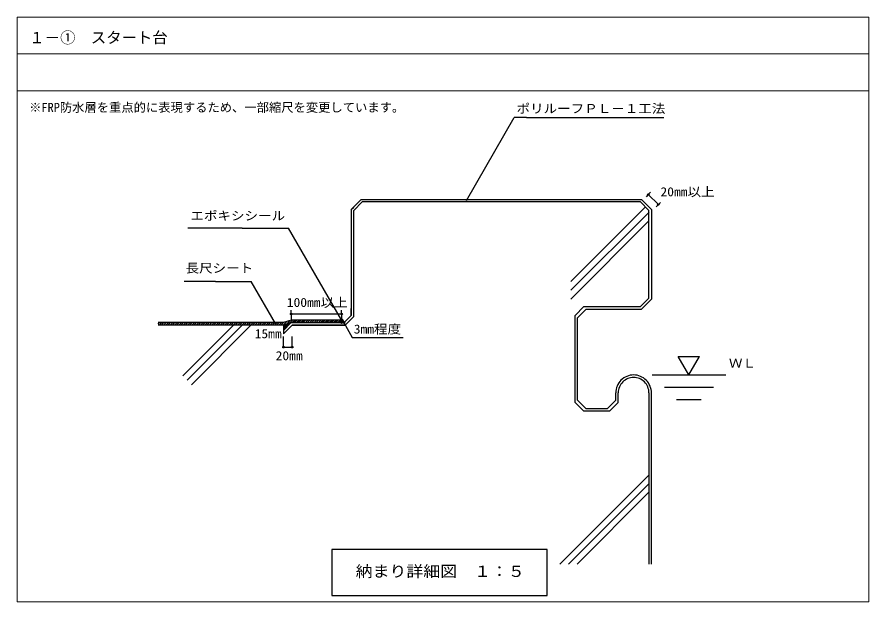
# Model space of a CAD drawing. Units: millimetres, scale not verified. Extents: x -700 to 685, y -469 to 481.
import ezdxf
from ezdxf.enums import TextEntityAlignment as Align

# ---------------------------------------------------------------- set-up
doc = ezdxf.new("R2010")
doc.units = ezdxf.units.MM
doc.header["$LTSCALE"] = 5
doc.header["$PDMODE"] = 32
doc.header["$PDSIZE"] = 2.5
for name, color, linetype in [('0-0_躯体', 7, 'Continuous'), ('0-1_文字', 4, 'Continuous'), ('1-0', 7, 'Continuous')]:
    doc.layers.add(name, color=color, linetype=linetype)
doc.layers.add('0-A_枠', color=6, linetype='Continuous', lineweight=18)
doc.styles.add('ＭＳ ゴシック', font='')
doc.styles.get('ＭＳ ゴシック').set_extended_font_data('MS Gothic')

msp = doc.modelspace()

# ---------------------------------------------------------------- linework, layer by layer
at = {"layer": '0-0_躯体', "color": 6}
for p, q in [((-138.847, 180.597), (-152.847, 166.597)), ((313.158, 180.597), (-138.847, 180.597)), ((313.158, 180.597), (327.158, 166.597)), ((-152.847, -5.403), (-152.847, 166.597)), ((327.158, 24.597), (327.158, 166.597)), ((313.158, 10.597), (327.158, 24.597)), ((221.297, 10.597), (207.154, -3.545)), ((221.297, 10.597), (313.158, 10.597)), ((-152.847, -5.403), (-166.847, -19.403)), ((207.154, -145.261), (207.154, -3.545)), ((-266.989, -19.403), (-470.755, -19.403)), ((-252.847, -19.403), (-266.989, -33.545)), ((-266.989, -19.403), (-266.989, -33.545)), ((-252.847, -19.403), (-166.847, -19.403)), ((277.148, -145.261), (277.148, -129.403)), ((327.158, -129.403), (327.158, -407.574)), ((207.154, -145.261), (221.297, -159.403)), ((277.148, -145.261), (263.006, -159.403)), ((263.006, -159.403), (221.297, -159.403))]:
    msp.add_line(p, q, dxfattribs=at)
at = {"layer": '0-0_躯体'}
for p, q in [((-156.847, 168.254), (-152.847, 172.254)), ((-154.99, 170.11), (-154.396, 170.705)), ((-156.847, -3.746), (-156.847, 7.31)), ((-152.847, 0.597), (-152.847, 6.589)), ((225.297, 6.597), (211.154, -7.545)), ((225.297, 6.597), (314.815, 6.597)), ((-267.293, -19.403), (-261.564, -13.674)), ((-262.235, -17.88), (-256.352, -11.998)), ((-257.032, -16.213), (-252.244, -11.425)), ((-252.687, -15.403), (-248.709, -11.425)), ((-249.151, -15.403), (-245.173, -11.425)), ((-245.616, -15.403), (-241.638, -11.425)), ((-242.08, -15.403), (-238.102, -11.425)), ((-238.545, -15.403), (-234.567, -11.425)), ((-235.009, -15.403), (-231.031, -11.425)), ((-231.473, -15.403), (-227.496, -11.425)), ((-227.938, -15.403), (-223.96, -11.425)), ((-224.402, -15.403), (-220.425, -11.425)), ((-220.867, -15.403), (-216.889, -11.425)), ((-217.331, -15.403), (-213.354, -11.425)), ((-213.796, -15.403), (-209.818, -11.425)), ((-210.26, -15.403), (-206.283, -11.425)), ((-206.725, -15.403), (-202.747, -11.425)), ((-203.189, -15.403), (-199.211, -11.425)), ((-199.654, -15.403), (-195.676, -11.425)), ((-196.118, -15.403), (-192.14, -11.425)), ((-192.583, -15.403), (-188.605, -11.425)), ((-189.047, -15.403), (-185.069, -11.425)), ((-185.511, -15.403), (-181.534, -11.425)), ((-181.976, -15.403), (-177.998, -11.425)), ((-178.44, -15.403), (-174.463, -11.425)), ((-174.905, -15.403), (-172.503, -13.002)), ((-172.503, -15.425), (-172.503, -11.425)), ((211.154, -141.261), (211.154, -7.545)), ((-266.989, -15.403), (-470.755, -15.403)), ((-470.755, -17.804), (-468.354, -15.403)), ((-468.819, -19.403), (-464.819, -15.403)), ((-465.283, -19.403), (-461.283, -15.403)), ((-461.748, -19.403), (-457.748, -15.403)), ((-458.212, -19.403), (-454.212, -15.403)), ((-454.677, -19.403), (-450.677, -15.403)), ((-451.141, -19.403), (-447.141, -15.403)), ((-447.605, -19.403), (-443.605, -15.403)), ((-444.07, -19.403), (-440.07, -15.403)), ((-440.534, -19.403), (-436.534, -15.403)), ((-436.999, -19.403), (-432.999, -15.403)), ((-433.463, -19.403), (-429.463, -15.403)), ((-429.928, -19.403), (-425.928, -15.403)), ((-426.392, -19.403), (-422.392, -15.403)), ((-422.857, -19.403), (-418.857, -15.403)), ((-419.321, -19.403), (-415.321, -15.403)), ((-415.786, -19.403), (-411.786, -15.403)), ((-412.25, -19.403), (-408.25, -15.403)), ((-408.715, -19.403), (-404.715, -15.403)), ((-405.179, -19.403), (-401.179, -15.403)), ((-401.644, -19.403), (-397.644, -15.403)), ((-398.108, -19.403), (-394.108, -15.403)), ((-394.572, -19.403), (-390.572, -15.403)), ((-391.037, -19.403), (-387.037, -15.403)), ((-387.501, -19.403), (-383.501, -15.403)), ((-383.966, -19.403), (-379.966, -15.403)), ((-380.43, -19.403), (-376.43, -15.403)), ((-376.895, -19.403), (-372.895, -15.403)), ((-373.359, -19.403), (-369.359, -15.403)), ((-369.824, -19.403), (-365.824, -15.403)), ((-366.288, -19.403), (-362.288, -15.403)), ((-362.753, -19.403), (-358.753, -15.403)), ((-359.217, -19.403), (-355.217, -15.403)), ((-355.682, -19.403), (-351.682, -15.403)), ((-352.146, -19.403), (-348.146, -15.403)), ((-348.611, -19.403), (-344.611, -15.403)), ((-345.075, -19.403), (-341.075, -15.403)), ((-341.539, -19.403), (-337.539, -15.403)), ((-338.004, -19.403), (-334.004, -15.403)), ((-334.468, -19.403), (-330.468, -15.403)), ((-330.933, -19.403), (-326.933, -15.403)), ((-327.397, -19.403), (-323.397, -15.403)), ((-323.862, -19.403), (-319.862, -15.403)), ((-320.326, -19.403), (-316.326, -15.403)), ((-316.791, -19.403), (-312.791, -15.403)), ((-313.255, -19.403), (-309.255, -15.403)), ((-309.72, -19.403), (-305.72, -15.403)), ((-306.184, -19.403), (-302.184, -15.403)), ((-302.649, -19.403), (-298.649, -15.403)), ((-299.113, -19.403), (-295.113, -15.403)), ((-295.578, -19.403), (-291.578, -15.403)), ((-292.042, -19.403), (-288.042, -15.403)), ((-288.506, -19.403), (-284.506, -15.403)), ((-284.971, -19.403), (-280.971, -15.403)), ((-281.435, -19.403), (-277.435, -15.403)), ((-277.9, -19.403), (-273.9, -15.403)), ((-274.364, -19.403), (-270.364, -15.403)), ((-270.829, -19.403), (-266.775, -15.35)), ((-254.503, -15.403), (-266.989, -19.403)), ((-254.503, -15.403), (-266.989, -27.888)), ((-254.503, -15.403), (-168.503, -15.403)), ((273.148, -141.261), (273.148, -129.403)), ((331.158, -407.574), (331.158, -129.403)), ((225.297, -155.403), (211.154, -141.261)), ((273.148, -141.261), (259.006, -155.403)), ((259.006, -155.403), (225.297, -155.403))]:
    msp.add_line(p, q, dxfattribs=at)
at = {"layer": '0-0_躯体', "color": 4}
for p, q in [((320.66, 171.673), (200.27, 51.281)), ((327.352, 164.223), (200.27, 37.138)), ((327.158, 149.887), (200.27, 22.996)), ((-348.305, -19.403), (-430.888, -101.993)), ((-333.845, -19.084), (-423.816, -109.064)), ((-320.022, -19.403), (-416.745, -116.135)), ((326.288, -263.542), (182.256, -407.574)), ((327.038, -276.934), (196.399, -407.574)), ((327.158, -290.956), (210.541, -407.574))]:
    msp.add_line(p, q, dxfattribs=at)
at = {"layer": '0-0_躯体'}
for points in [[(-140.503, 184.597), (-156.847, 168.254), (-156.847, -3.746), (-168.503, -15.403)], [(-140.503, 184.597), (314.815, 184.597), (331.158, 168.254), (331.158, 22.94), (314.815, 6.597)], [(-172.503, -11.425), (-254.573, -11.425), (-266.859, -15.376)], [(-166.847, -19.403), (-252.847, -19.403), (-266.989, -33.545)]]:
    msp.add_lwpolyline(points, dxfattribs=at)
at = {"layer": '0-0_躯体', "color": 6}
msp.add_lwpolyline([(-152.847, -5.403), (-166.847, -19.403), (-152.847, -5.403)], dxfattribs=at)
at = {"layer": '0-0_躯体'}
for centre, radius, start, end in [((302.148, -129.403), 29, 89.99996, 180.00004), ((302.153, -129.408), 29.005, 0.01141, 90.0115)]:
    msp.add_arc(centre, radius, start, end, dxfattribs=at)
at = {"layer": '0-0_躯体', "color": 6}
for centre, radius, start, end in [((302.148, -129.403), 25, 89.99996, 180.00004), ((302.153, -129.408), 25.005, 0.01141, 90.0115)]:
    msp.add_arc(centre, radius, start, end, dxfattribs=at)
at = {"layer": '0-1_文字'}
for p, q in [((30.48, 182.939), (108.201, 317.556)), ((128.201, 317.556), (108.201, 317.556)), ((128.201, 317.556), (351.226, 317.556)), ((326.093, 192.748), (329.629, 196.283)), ((326.093, 192.748), (322.558, 189.212)), ((326.093, 192.748), (342.436, 176.405)), ((342.436, 176.405), (338.901, 172.869)), ((342.436, 176.405), (345.972, 179.94)), ((-334.027, 138.132), (-422.297, 138.132)), ((-334.027, 138.132), (-258.746, 138.132)), ((-172.142, -11.871), (-258.746, 138.132)), ((-377.42, 51.346), (-428.232, 51.346)), ((-377.42, 51.346), (-319.292, 51.346)), ((-280.091, -16.552), (-319.292, 51.346)), ((-254.573, -1.425), (-254.573, 4.807)), ((-172.503, -1.425), (-172.503, 4.807)), ((-172.503, -1.425), (-172.503, -9.763)), ((-266.989, -55.219), (-266.989, -38.151)), ((392.158, -100.403), (374.838, -70.403)), ((374.838, -70.403), (409.478, -70.403)), ((392.158, -100.403), (409.478, -70.403)), ((332.158, -100.403), (452.158, -100.403)), ((352.158, -120.403), (432.158, -120.403)), ((372.158, -140.403), (412.158, -140.403))]:
    msp.add_line(p, q, dxfattribs=at)
for points in [[(-172.503, -1.425), (-254.573, -1.425), (-254.573, -9.763)], [(-169.162, -15.425), (-155.21, -39.591), (-72.248, -39.591)], [(-266.989, -55.219), (-252.847, -55.219), (-252.847, -38.151)]]:
    msp.add_lwpolyline(points, dxfattribs=at)
at = {"layer": '0-1_文字', "color": 7}
for points in [[(-168.503, -15.425), (-168.574, -15.131), (-168.701, -14.622), (-168.844, -14.111), (-169.011, -13.594), (-169.212, -13.069), (-169.458, -12.536), (-169.624, -12.221), (-169.832, -11.866), (-170.241, -11.266), (-170.698, -10.714), (-171.189, -10.252), (-171.699, -9.921), (-172.211, -9.761), (-172.503, -9.763), (-172.698, -9.808), (-173.027, -9.961), (-173.348, -10.195), (-173.664, -10.492), (-173.975, -10.834), (-174.284, -11.205), (-174.463, -11.425)], [(-168.503, -15.403), (-172.503, -15.425), (-168.503, -15.425)]]:
    msp.add_lwpolyline(points, dxfattribs=at)
at = {"layer": '0-1_文字', "color": 6}
for p in [(326.093, 192.748), (342.436, 176.405), (-254.573, -1.425), (-172.503, -1.425), (-266.989, -55.219), (-252.847, -55.219)]:
    msp.add_point(p, dxfattribs=at)
at = {"layer": '0-1_文字', "color": 7}
for p in [(-172.503, -15.425), (-168.503, -15.425)]:
    msp.add_point(p, dxfattribs=at)
at = {"layer": '0-1_文字', "color": 8}
for points in [[(-170.566, -10.832), (-172.503, -9.763), (-174.284, -11.205)], [(-170.566, -10.832), (-174.284, -11.205), (-172.503, -11.425)], [(-170.566, -10.832), (-172.503, -11.425), (-172.29, -15.39)], [(-170.566, -10.832), (-172.29, -15.39), (-168.503, -15.425)]]:
    msp.add_solid(points, dxfattribs=at)
at = {"layer": '0-1_文字', "color": 7}
msp.add_solid([(-254.503, -15.403), (-266.989, -27.888), (-266.989, -19.403)], dxfattribs=at)
at = {"layer": '0-A_枠'}
for p, q in [((-640.178, 420.951), (-698.697, 420.951)), ((-640.178, 420.951), (624.809, 420.951)), ((624.809, 420.951), (684.809, 420.951)), ((-580.178, 360.951), (-698.697, 360.951)), ((-580.178, 360.951), (564.809, 360.951)), ((564.809, 360.951), (684.408, 360.951))]:
    msp.add_line(p, q, dxfattribs=at)
msp.add_lwpolyline([(-700.178, -469.039), (684.809, -469.039), (684.809, 480.951), (-700.178, 480.951)], close=True, dxfattribs=at)
at = {"layer": '1-0'}
for p, q in [((-188.449, -383.645), (-188.449, -458.645)), ((161.551, -383.645), (-188.449, -383.645)), ((161.551, -458.645), (161.551, -383.645)), ((-188.449, -458.645), (161.551, -458.645))]:
    msp.add_line(p, q, dxfattribs=at)

# ---------------------------------------------------------------- texts
at = {"layer": '0-1_文字', "color": 6, "style": 'ＭＳ ゴシック', "width": 1.1}
for s, p in [('ポリルーフＰＬ－１工法', (111.849, 320.61)), ('20㎜以上', (345.884, 185.428)), ('エポキシシール', (-418.341, 146.518)), ('長尺シート', (-426.254, 61.45)), ('100㎜以上', (-261.598, 5.694)), ('15㎜', (-313.843, -45.027)), ('3mm程度', (-152.767, -37.549)), ('20㎜', (-279.724, -80.82))]:
    msp.add_text(s, height=14.66, dxfattribs=at).set_placement(p, align=Align.BOTTOM_LEFT)
at = {"layer": '0-1_文字', "color": 7, "style": 'ＭＳ ゴシック', "width": 1.1}
for s, height, p in [('ＷＬ', 14.66, (457.158, -92.903)), ('納まり詳細図\u3000１：５', 18.33, (-149.699, -433.924))]:
    msp.add_text(s, height=height, dxfattribs=at).set_placement(p, align=Align.BOTTOM_LEFT)
at = {"layer": '0-A_枠', "color": 7, "style": 'ＭＳ ゴシック'}
for s, height, p in [('１－①\u3000スタート台', 18.33, (-680.204, 432.917)), ('※FRP防水層を重点的に表現するため、一部縮尺を変更しています。', 14.66, (-680.494, 322.521))]:
    msp.add_text(s, height=height, dxfattribs=at).set_placement(p, align=Align.BOTTOM_LEFT)

doc.saveas('drawing.dxf')
